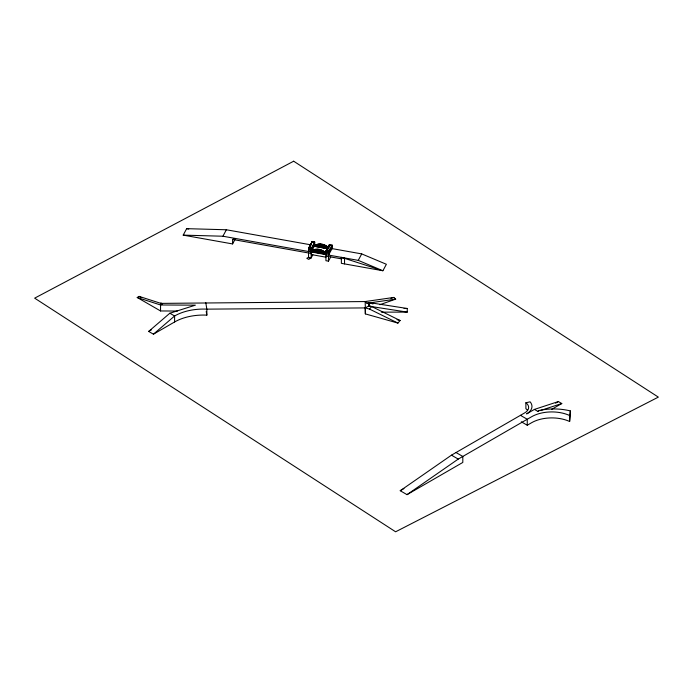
<?xml version="1.0" encoding="UTF-8"?>
<svg xmlns="http://www.w3.org/2000/svg" width="693" height="693" viewBox="0 0 693 693"><rect width="100%" height="100%" fill="white"/><g stroke="black" fill="none" stroke-linecap="round" stroke-linejoin="round"><path stroke-width="1.04" d="M521.309 421.803L527.252 425.233L531.566 422.739A28.63 16.528 0 0 1 569.62 421.491L570.33 410.914A41.459 23.934 0 0 0 539.475 410.429L537.829 411.382L534.416 409.407L526.628 413.903A18.252 10.534 0 0 0 530.128 401.836L525.892 402.763A13.236 7.64 0 0 1 524.774 412.837L451.455 455.171L400.233 490.722L407.025 494.646L462.811 462.439L462.811 456.453L456.02 452.529M569.62 421.491L570.33 410.914M235.066 239.319L232.597 243.936L183.203 235.126L186.668 228.664L226.368 229.764L310.559 244.776M183.203 235.126L222.912 236.226L226.368 229.764M312.864 254.712L311.079 258.056L308.55 257.605L308.524 248.025L308.801 247.514L311.452 247.99L311.426 251.576L314.31 246.197L314.345 242.455M311.677 242.862L312.023 241.485L314.683 241.961L314.657 245.391M308.861 247.799L311.815 242.273L314.345 242.723L311.391 248.25L309.702 247.947M308.861 248.059L308.55 248.648L311.079 249.099L311.452 248.527M310.195 245.625L310.785 244.525M310.906 244.3L311.504 243.191M309.208 247.773L309.338 247.349M309.702 246.994L310.118 246.214M310.741 245.036L310.421 245.651L310.836 244.872M311.14 244.308L311.252 243.763M309.476 247.522L309.485 246.751M310.118 246.37L309.762 246.881M311.356 243.252L311.348 244.326L311.46 243.858M310.066 246.734L309.58 246.907M308.861 249.463L308.524 249.956L311.183 250.433L311.452 249.922L311.122 250.424M308.55 251.62L308.896 250.97M311.079 258.056L311.452 247.99M314.405 244.404L314.683 241.961M311.426 249.532L314.31 244.153M311.079 252.07L311.426 251.42A10.109 8.091 29.5 0 1 326.282 254.088M330.7 256.973L328.465 261.157L325.935 260.707L325.909 251.126L326.178 250.615L328.837 251.091L328.569 253.534L325.909 253.058A10.109 8.091 29.5 0 0 311.659 250.996L325.06 253.447M326.334 250.857L329.409 244.586L332.068 245.062L331.687 249.142M326.238 251.022L329.201 245.374L331.73 245.824L328.569 251.594L328.569 253.534L328.837 253.023M328.465 261.157L328.508 252.122L325.909 251.654L328.465 252.2L328.837 251.628M329.513 245.062L329.47 246.535M327.304 250.104L326.438 251.187L326.698 250.823M328.612 247.652L328.777 246.665M326.862 250.563L327.321 249.645M328.361 247.765L328.846 246.795M326.975 249.982L327.087 250.502L327.477 249.775L326.724 250.442M327.295 247.141A10.109 8.091 29.5 0 0 314.189 246.249L327.988 248.822C328.257 247.046 327.555 250.199 327.893 248.579M328.794 247.314L328.56 247.765L328.647 246.526M326.178 252.555L325.909 253.058L325.97 251.672M331.73 247.496L332.068 245.062M331.999 246.985L332.042 245.513M328.811 252.633L331.687 247.254L331.687 249.298L328.465 255.171M222.912 236.226L358.255 260.369L361.711 253.898L386.373 264.276L382.908 270.746L341.372 263.34L341.372 257.354M322.167 247.28L324.896 246.439L326.498 247.505L325.008 246.24L322.167 247.28L326.966 247.54L327.512 248.085L314.423 245.833A10.109 8.091 29.5 0 1 328.742 247.86M311.304 251.646L326.16 254.296A10.109 8.091 29.5 0 0 311.304 251.646L316.727 252.382M327.824 248.259L315.419 246.041M315.653 245.625L316.528 245.227L315.852 245.781L327.945 248.051M312.656 251.23L313.531 250.831L318.2 252.027L313.643 250.597L313.089 250.953L317.325 251.472L314.657 250.658M325.182 253.214L312.889 250.797M315.739 245.989L316.294 245.643L320.963 246.838M312.855 251.386L317.091 251.914L312.855 251.386L313.487 250.701M315.298 246.249L316.251 245.513M316.484 245.097L323.033 244.802M313.721 250.268L312.768 251.005M316.649 245.521L318.156 245.244L318.511 244.49M320.218 246.37L316.883 245.105M313.886 250.71L315.393 250.433L318.087 252.235M314.12 250.277L318.433 251.594M315.748 249.662L318.459 252.235L315.506 250.225M318.494 245.218L320.435 244.924L321.509 247.098L322.825 244.88M319.534 245.053L321.465 246.63L318.849 244.594M316.086 249.757C324.263 254.496 311.434 248.952 317.905 249.679M320.738 244.395L320.313 245.131L321.223 247.046L318.615 245.01M318.459 252.235L317.55 250.32L317.974 249.558M320.703 244.95L322.591 245.287L320.703 244.95L321.509 247.098M318.052 249.913L318.979 251.845L318.052 249.913L320.062 250.043M319.716 250.684C315.02 247.592 321.136 256.141 317.784 249.887L315.965 249.965M321.786 247.141L322.86 245.357C329.14 246.682 315.757 248.172 325.242 245.824M318.156 245.114L322.799 245.218M320.746 252.313L324.861 253.049L324.315 252.503C310.897 251.022 328.993 254.729 322.245 251.429L319.023 252.33L322.479 250.987M313.375 250.909L315.393 250.303L320.027 250.407M315.627 249.87L320.27 249.965M320.331 250.112L319.023 252.33M322.522 246.656L326.853 246.89M319.75 251.828L324.09 252.053L319.75 251.828L321.569 251.264M324.203 252.728L324.627 253.491L320.625 252.547M322.141 250.84L319.256 251.897L321.223 251.126M322.678 245.426L325.008 246.11M323.648 245.305L325.242 245.694M319.915 250.615L322.245 251.299M320.149 250.173L322.479 250.857M322.245 251.429L319.404 252.469M327.512 248.085L323.276 247.566L326.845 247.748L327.243 247.02M320.512 252.754L324.246 252.624M318.745 252.287L319.949 250.251M177.434 311.044L160.551 310.958L160.551 304.981L162.448 303.88L139.111 296.387L137.205 297.488L160.551 304.981L195.383 305.163L169.837 313.236L148.666 331.436L153.439 334.191L174.601 315.991A40.74 23.519 0 0 1 206.843 309.147L365.35 307.909L369.534 309.095L371.708 306.531L400.104 320.521L397.938 323.085L365.35 313.894L365.168 307.545M407.025 494.646L458.246 459.087L531.566 416.762A28.63 16.528 0 0 1 569.62 415.505M148.666 331.436L151.429 329.842M153.439 334.191L174.601 321.976A40.74 23.519 0 0 1 206.843 315.133L206.843 309.147L205.778 302.676M365.35 313.894L365.35 307.909L369.048 305.778L371.708 306.531M400.233 490.722L403.95 488.574M555.578 403.17L558.376 401.559L561.789 403.525L551.559 409.433M232.597 243.936L232.597 239.44L235.126 238.409M160.897 303.387L365.168 301.559L366.978 303.274L369.005 302.555L407.25 308.489L407.259 312.11L381.297 312.145M390.904 298.475L393.867 297.427L395.677 299.133L379.868 304.703M534.416 409.407L558.376 401.559M537.829 411.382L539.475 410.429M540.488 410.507L561.789 403.525M316.762 245.313L318.39 244.828L321.084 246.63M316.138 245.72L318.269 245.036L321.223 247.046M393.867 297.427L365.168 301.559L365.35 307.909M366.978 303.274L395.677 299.133M318.728 244.802L320.547 244.716L321.465 246.63M317.55 250.32L315.731 250.407L317.663 250.112L318.581 252.027M404.054 308.489L407.25 308.489M322.288 247.072L327.079 247.332L327.624 247.886M322.652 252.2L320.859 252.105L324.982 252.841L324.437 252.295M407.259 312.11L369.014 306.185L369.005 302.555L372.99 303.958M313.816 242.264L312.084 242.03L312.023 241.485M311.755 241.996L314.405 242.472M329.14 245.097L331.791 245.565M311.755 242.533L311.815 242.004M322.713 245.088C317.957 242.255 324.463 250.216 320.668 244.508M311.356 243.589L311.079 244.109L311.529 243.988M328.369 247.548L328.829 246.188M328.369 247.739L328.378 247.02M313.756 245.348L315.887 245.729M321.214 246.682L323.345 247.054M330.812 248.389L361.711 253.898M316.77 246.171L319.854 246.725L316.173 245.85M328.196 248.432L327.841 249.099M312.621 245.894L314.31 246.197M330.007 248.995L331.687 249.298M314.189 246.249L326.923 248.518M310.152 246.405L309.788 246.821M309.936 246.543L309.884 247.063M326.862 250.182L327.356 249.593M326.247 250.901L327.928 251.195M308.524 248.025L311.183 248.501M325.909 251.126L328.569 251.594M308.524 248.562L311.183 249.03M186.668 228.664L188.765 229.036M318.849 252.763L324.159 253.707M341.372 257.753L344.534 258.316M232.597 239.44L311.14 253.447M341.372 258.844L325.987 256.098L325.987 257.19L311.14 254.539M397.037 319.655L400.104 320.521M317.74 245.374L321.197 246.422M316.406 245.435L320.097 246.578M314.977 250.537L316.71 251.065M313.409 251.039L316.97 252.122M341.675 257.406L382.908 270.746L358.255 260.369M369.534 309.095L397.938 323.085M520.452 415.332L527.252 419.256L527.252 425.233M451.455 455.171L458.246 459.087M160.897 302.988L162.448 303.88M169.837 313.236L174.601 315.991L174.601 321.976M139.111 296.387L140.922 297.436M137.205 297.488L160.551 310.958M325.13 245.902L327.122 247.228M324.896 246.318L327.711 248.466M322.366 251.065L324.359 252.391M322.366 251.195L323.969 252.261M322.132 251.507L324.948 253.655M318.156 245.244L320.85 247.046M327.2 247.124L327.746 247.678M326.845 247.748L327.391 248.293M324.081 252.936L324.627 253.491M206.228 311.426L206.843 315.133M369.048 305.778L369.005 302.98M525.892 402.763L525.892 408.74A13.236 7.64 0 0 1 527.512 410.317M344.534 257.917L344.534 263.903M329.409 244.586L329.409 246.526M328.976 245.92L328.958 246.439M328.777 251.351L328.811 254.677M328.525 246.751L328.525 247.817M327.668 248.354L327.546 248.787M326.957 249.688L326.853 250.623M326.775 250.026L326.672 251.282M326.654 250.251L326.55 251.256M326.507 250.519L326.507 251.273M326.178 250.615L326.178 251.152M311.174 243.589L311.105 244.464M311.053 243.815L311.062 244.352M310.776 244.984L310.689 245.556M310.637 244.586L310.516 245.027M310.343 245.149L309.035 247.592M309.624 246.483L309.606 247.072M309.303 247.089L309.347 247.825M314.31 246.041A10.109 8.091 29.5 0 1 327.417 246.933M311.547 251.204A10.109 8.091 29.5 0 1 325.866 253.24M314.076 246.457A10.109 8.091 29.5 0 1 328.395 248.484M322.141 246.526L324.904 245.677L322.141 246.526M320.097 250.545L321.907 251.282L320.097 250.545M308.671 257.224L306.808 258.298L308.671 259.373L310.533 258.298L308.671 257.224M293.659 161.209L34.65 298.155L395.608 531.791L658.35 397.124L293.659 161.209"/></g></svg>
